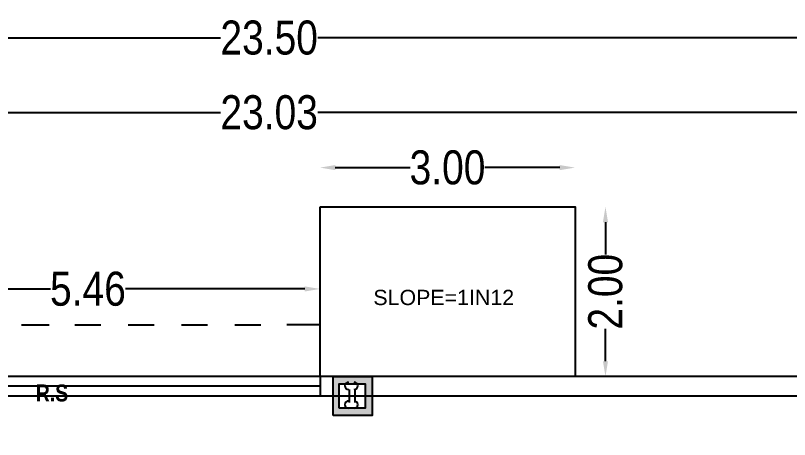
# Model space of a CAD drawing. Header units: metres. Extents: x -941 to 1333, y -28 to 1490.
# Drawn here: x 993.57 to 1002.68, y 361.34 to 366.33 of the extents above; entities that cross this region are included whole.
import ezdxf

# ---------------------------------------------------------------- set-up
doc = ezdxf.new("R2010")
doc.units = ezdxf.units.M
for name, color, linetype in [('BLK_2_DA_RAMP_1', 1, 'Continuous'), ('BLK_2_FLR_0_CARPET_AREA', 45, 'Continuous'), ('BLK_2_FLR_0_EXIT_WIDTH_DOOR', 2, 'Continuous'), ('BLK_2_FLR_0_REGULAR_ROOM_1', 4, 'Continuous'), ('window', 3, 'Continuous')]:
    doc.layers.add(name, color=color, linetype=linetype)
doc.styles.get("Standard").update_dxf_attribs({"font": 'arial.ttf'})
doc.styles.add('style2', font='swisscb.ttf')
doc.styles.add('style2A', font='swissc.ttf')
doc.linetypes.add('ZIGZAG', pattern='A,0.00254,-5.08,[131,ltypeshp.shx,S=5.08,R=0,X=-5.08,Y=0],-10.16,[131,ltypeshp.shx,S=5.08,R=180,X=5.08,Y=0],-5.08', length=20.32254)
doc.dimstyles.get("Standard").update_dxf_attribs({"dimtxt": 0.4, "dimasz": 0.18, "dimexe": 0.18, "dimexo": 0.0625, "dimgap": 0, "dimtad": 0, "dimzin": 0, "dimdsep": 46, "dimtxsty": 'style2A', "dimcen": 0.09, "dimse1": 1, "dimse2": 1, "dimadec": 0, "dimazin": 0, "dimtfac": 1, "dimtofl": 0, "dimtmove": 0, "dimatfit": 3, "dimfxl": 0, "dimtolj": 1, "dimtzin": 0, "dimarcsym": 0})

# ---------------------------------------------------------------- blocks, each defined once
blk = doc.blocks.new('*D961')
at = {"layer": 'BLK_2_DA_RAMP_1', "color": 0, "lineweight": -2}
for p, q in [((997.3362, 364.539), (998.2152, 364.539)), ((999.9762, 364.539), (999.0973, 364.539))]:
    blk.add_line(p, q, dxfattribs=at)
at = {"layer": 'BLK_2_DA_RAMP_1', "color": 0}
for points in [[(997.3362, 364.569), (997.3362, 364.509), (997.1562, 364.539)], [(999.9762, 364.569), (999.9762, 364.509), (1000.1562, 364.539)]]:
    blk.add_solid(points, dxfattribs=at)
at = {"layer": 'Defpoints', "color": 0}
for p in [(1000.1562, 364.539), (997.1562, 364.0765), (1000.1562, 364.0765)]:
    blk.add_point(p, dxfattribs=at)
at = {"layer": 'BLK_2_DA_RAMP_1', "color": 0, "insert": (998.6562, 364.539), "char_height": 0.4, "attachment_point": 5, "style": 'style2A'}
blk.add_mtext('\\A1;3.00', dxfattribs=at)
blk = doc.blocks.new('*D962')
at = {"layer": 'BLK_2_DA_RAMP_1', "color": 0, "lineweight": -2}
for p, q in [((1000.5147, 363.8965), (1000.5147, 363.5168)), ((1000.5147, 362.2592), (1000.5147, 362.6389))]:
    blk.add_line(p, q, dxfattribs=at)
at = {"layer": 'BLK_2_DA_RAMP_1', "color": 0}
for points in [[(1000.4847, 363.8965), (1000.5447, 363.8965), (1000.5147, 364.0765)], [(1000.4847, 362.2592), (1000.5447, 362.2592), (1000.5147, 362.0792)]]:
    blk.add_solid(points, dxfattribs=at)
at = {"layer": 'Defpoints', "color": 0}
for p in [(1000.1562, 364.0765), (1000.1562, 362.0792), (1000.5147, 362.0792)]:
    blk.add_point(p, dxfattribs=at)
at = {"layer": 'BLK_2_DA_RAMP_1', "color": 0, "insert": (1000.5147, 363.0779), "char_height": 0.4, "attachment_point": 5, "rotation": 90, "style": 'style2A'}
blk.add_mtext('\\A1;2.00', dxfattribs=at)
blk = doc.blocks.new('*D938')
at = {"layer": 'BLK_2_FLR_0_EXIT_WIDTH_DOOR', "color": 0, "lineweight": -2}
for p, q in [((991.8756, 363.1103), (993.9838, 363.1103)), ((996.9762, 363.1103), (994.868, 363.1103))]:
    blk.add_line(p, q, dxfattribs=at)
at = {"layer": 'BLK_2_FLR_0_EXIT_WIDTH_DOOR', "color": 0}
for points in [[(991.8756, 363.1403), (991.8756, 363.0803), (991.6956, 363.1103)], [(996.9762, 363.1403), (996.9762, 363.0803), (997.1562, 363.1103)]]:
    blk.add_solid(points, dxfattribs=at)
at = {"layer": 'Defpoints', "color": 0}
for p in [(997.1562, 363.1103), (991.6956, 361.9649), (997.1562, 361.9649)]:
    blk.add_point(p, dxfattribs=at)
at = {"layer": 'BLK_2_FLR_0_EXIT_WIDTH_DOOR', "color": 0, "insert": (994.4259, 363.1103), "char_height": 0.4, "attachment_point": 5, "style": 'style2A'}
blk.add_mtext('\\A1;5.46', dxfattribs=at)
blk = doc.blocks.new('*D927')
at = {"layer": 'Defpoints', "color": 0}
for p in [(1008.3018, 366.0675), (984.8144, 362.0792), (1008.3018, 362.0792)]:
    blk.add_point(p, dxfattribs=at)
at = {"layer": 'window', "color": 0, "lineweight": -2}
for p, q in [((984.9944, 366.0675), (995.9867, 366.0675)), ((1008.1218, 366.0675), (997.1295, 366.0675))]:
    blk.add_line(p, q, dxfattribs=at)
at = {"layer": 'window', "color": 0}
for points in [[(984.9944, 366.0975), (984.9944, 366.0375), (984.8144, 366.0675)], [(1008.1218, 366.0975), (1008.1218, 366.0375), (1008.3018, 366.0675)]]:
    blk.add_solid(points, dxfattribs=at)
at = {"layer": 'window', "color": 0, "insert": (996.5581, 366.0675), "char_height": 0.4, "attachment_point": 5, "style": 'style2A'}
blk.add_mtext('\\A1;23.50', dxfattribs=at)
blk = doc.blocks.new('*D953')
at = {"layer": 'Defpoints', "color": 0}
for p in [(1008.073, 365.1883), (985.0431, 361.8503), (1008.0731, 361.8505)]:
    blk.add_point(p, dxfattribs=at)
at = {"layer": 'window', "color": 0, "lineweight": -2}
for p, q in [((985.2231, 365.1881), (995.9874, 365.1882)), ((1007.893, 365.1883), (997.1287, 365.1882))]:
    blk.add_line(p, q, dxfattribs=at)
at = {"layer": 'window', "color": 0}
for points in [[(985.2231, 365.2181), (985.2231, 365.1581), (985.0431, 365.1881)], [(1007.893, 365.2183), (1007.893, 365.1583), (1008.073, 365.1883)]]:
    blk.add_solid(points, dxfattribs=at)
at = {"layer": 'window', "color": 0, "insert": (996.558, 365.1882), "char_height": 0.4, "attachment_point": 5, "rotation": 0.00057, "style": 'style2A'}
blk.add_mtext('\\A1;23.03', dxfattribs=at)

msp = doc.modelspace()

# ---------------------------------------------------------------- linework, layer by layer
at = {"lineweight": 25}
for points in [[(993.64583, 362.68974), (993.96804, 362.68974)], [(994.27329, 362.68974), (994.57854, 362.68974)], [(994.90075, 362.68974), (995.206, 362.68974)], [(995.52821, 362.68974), (995.83346, 362.68974)], [(996.15567, 362.68974), (996.46092, 362.68974)], [(997.15622, 362.07924), (997.15622, 362.68974), (996.76617, 362.68974)], [(997.49927, 361.99444), (997.56711, 361.99444)], [(997.46536, 361.96053), (997.46536, 361.96053)], [(997.49927, 361.92661), (997.49927, 361.92661)], [(997.49927, 361.92661), (997.49927, 361.77398)], [(997.56711, 361.92661), (997.56711, 361.92661)], [(997.56711, 361.92661), (997.56711, 361.77398)], [(997.61798, 361.96053), (997.61798, 361.96053)], [(997.46536, 361.74007), (997.46536, 361.74007)], [(997.49927, 361.77398), (997.49927, 361.77398)], [(997.56711, 361.77398), (997.56711, 361.77398)], [(997.61798, 361.74007), (997.61798, 361.74007)], [(997.56711, 361.70615), (997.49927, 361.70615)]]:
    msp.add_lwpolyline(points, dxfattribs=at)
for points in [[(984.81439, 362.07777), (984.81439, 348.57777), (1008.31439, 348.57777), (1008.31439, 362.07777)], [(997.31273, 361.62136), (997.31273, 362.07924), (997.77061, 362.07924), (997.77061, 361.62136)], [(997.38056, 361.70615), (997.38056, 361.99444), (997.68582, 361.99444), (997.68582, 361.70615)]]:
    msp.add_lwpolyline(points, close=True, dxfattribs=at)
for points in [[(997.49079, 362.0114, 0.414213), (997.4484, 361.96901, 0.414213), (997.49079, 361.92661)], [(997.55863, 361.92661, 0.414204), (997.60102, 361.96901, 0.414204), (997.55863, 362.0114)], [(997.49079, 361.79094, 0.414213), (997.4484, 361.74855, 0.414213), (997.49079, 361.70615)], [(997.55863, 361.70615, 0.414204), (997.60102, 361.74855, 0.414204), (997.55863, 361.79094)]]:
    msp.add_lwpolyline(points, format="xyb", dxfattribs=at)
for points in [[(997.77061, 362.07924), (997.31273, 362.07924), (997.77061, 361.99444)], [(997.31273, 362.07924), (997.77061, 361.99444), (997.31273, 361.99444)], [(997.38056, 361.99444), (997.31273, 361.99444), (997.38056, 361.70615)], [(997.31273, 361.99444), (997.38056, 361.70615), (997.31273, 361.70615)], [(997.77061, 361.99444), (997.68582, 361.99444), (997.77061, 361.70615)], [(997.68582, 361.99444), (997.77061, 361.70615), (997.68582, 361.70615)], [(997.77061, 361.70615), (997.31273, 361.70615), (997.77061, 361.62136)], [(997.31273, 361.70615), (997.77061, 361.62136), (997.31273, 361.62136)]]:
    msp.add_solid(points)
at = {"layer": 'BLK_2_DA_RAMP_1'}
msp.add_lwpolyline([(997.15622, 364.07651), (1000.15622, 364.07651), (1000.15622, 362.07924), (997.15622, 362.07924)], close=True, dxfattribs=at)
at = {"layer": 'BLK_2_FLR_0_CARPET_AREA'}
msp.add_lwpolyline([(985.04439, 361.84777), (985.04439, 348.80777), (1008.08439, 348.80777), (1008.08439, 361.84777)], close=True, dxfattribs=at)
at = {"layer": 'BLK_2_FLR_0_REGULAR_ROOM_1', "color": 4}
msp.add_lwpolyline([(985.04439, 361.84777), (985.04439, 348.80777), (1008.08439, 348.80777), (1008.08439, 361.84777)], close=True, dxfattribs=at)
at = {"layer": 'window'}
msp.add_line((997.15622, 362.07924), (997.15622, 361.85053), dxfattribs=at)
at = {"layer": 'window', "linetype": 'ZIGZAG', "ltscale": 0.01}
msp.add_line((997.15622, 361.96488), (991.69561, 361.96488), dxfattribs=at)

# ---------------------------------------------------------------- texts
at = {"insert": (993.81195, 361.78304), "char_height": 0.199993, "attachment_point": 7, "style": 'style2'}
msp.add_mtext('R.S', dxfattribs=at)
at = {"layer": 'BLK_2_DA_RAMP_1', "color": 1, "insert": (997.78374, 363.10018), "char_height": 0.18, "width": 1.7842838, "attachment_point": 1}
msp.add_mtext('SLOPE=1IN12', dxfattribs=at)

# ---------------------------------------------------------------- dimensions: what is measured, and where the dimension line sits
at = {"layer": 'BLK_2_DA_RAMP_1'}
dim = msp.add_linear_dim(base=(1000.15622, 364.53896), p1=(997.15622, 364.07651), p2=(1000.15622, 364.07651), angle=0, dimstyle='Standard', dxfattribs=at)
dim.commit()
dim.dimension.update_dxf_attribs({"geometry": '*D961', "text_midpoint": (998.65622, 364.53896), "dimtype": 161})
at = {"layer": 'BLK_2_DA_RAMP_1', "color": 2}
dim = msp.add_aligned_dim(p1=(1000.15622, 364.07651), p2=(1000.15622, 362.07924), distance=0.35847, dimstyle='Standard', dxfattribs=at)
dim.commit()
dim.dimension.update_dxf_attribs({"geometry": '*D962', "text_midpoint": (1000.51469, 363.07787)})
at = {"layer": 'BLK_2_FLR_0_EXIT_WIDTH_DOOR'}
dim = msp.add_aligned_dim(p1=(991.69561, 361.96488), p2=(997.15622, 361.96488), distance=1.14546, dimstyle='Standard', dxfattribs=at)
dim.commit()
dim.dimension.update_dxf_attribs({"geometry": '*D938', "text_midpoint": (994.42591, 363.11034)})
at = {"layer": 'window'}
dim = msp.add_aligned_dim(p1=(984.81439, 362.07924), p2=(1008.30177, 362.07924), distance=3.98824, text='23.50', dimstyle='Standard', dxfattribs=at)
dim.commit()
dim.dimension.update_dxf_attribs({"geometry": '*D927', "text_midpoint": (996.55808, 366.06748)})
dim = msp.add_aligned_dim(p1=(985.0431, 361.8503), p2=(1008.07307, 361.85053), distance=3.33779, dimstyle='Standard', dxfattribs=at)
dim.commit()
dim.dimension.update_dxf_attribs({"geometry": '*D953', "text_midpoint": (996.55805, 365.1882)})

doc.saveas('drawing.dxf')
